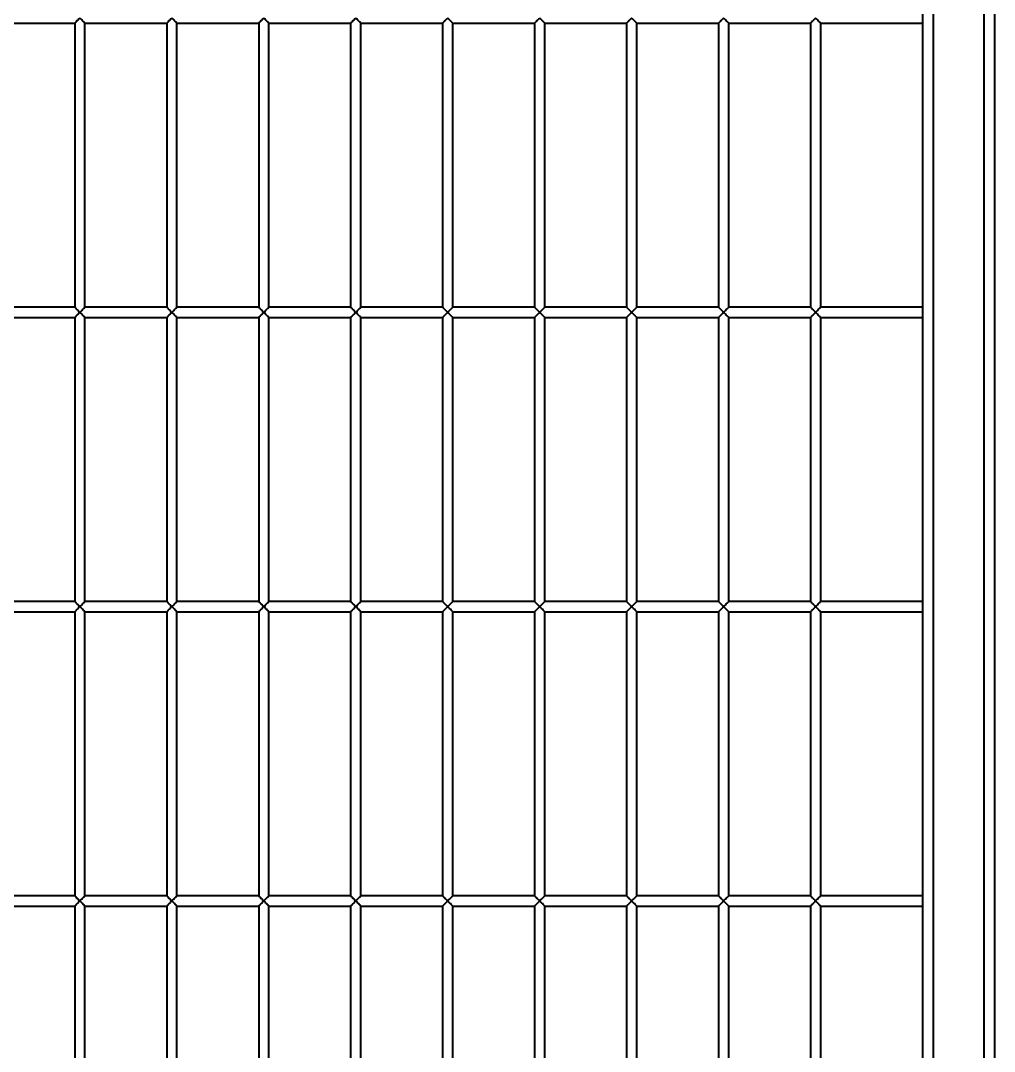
# Model space of a CAD drawing. Header units: millimetres. Extents: x 0 to 297, y 0 to 210.
# Drawn here: x 231.52 to 236.28, y 160.75 to 165.8 of the extents above; entities that cross this region are included whole.
import ezdxf

# ---------------------------------------------------------------- set-up
doc = ezdxf.new("R2010")
doc.units = ezdxf.units.MM
doc.layers.add('轮廓实线层', color=7, linetype='Continuous', lineweight=40)

msp = doc.modelspace()

# ---------------------------------------------------------------- linework, layer by layer
at = {"layer": '轮廓实线层', "color": 7, "linetype": 'Continuous', "lineweight": 40}
for p, q in [((236.2848, 174.7603), (236.2848, 156.7603)), ((236.2348, 156.8103), (236.2348, 174.7103)), ((235.9848, 174.4603), (235.9848, 157.0603)), ((235.9348, 157.1103), (235.9348, 174.4103)), ((231.3848, 165.7853), (231.7848, 165.7853)), ((231.7848, 165.7853), (231.7848, 164.3953)), ((231.8348, 164.3953), (231.8348, 165.7853)), ((231.8348, 165.7853), (232.2348, 165.7853)), ((232.2348, 165.7853), (232.2348, 164.3953)), ((232.2848, 164.3953), (232.2848, 165.7853)), ((232.2848, 165.7853), (232.6848, 165.7853)), ((232.6848, 165.7853), (232.6848, 164.3953)), ((232.7348, 164.3953), (232.7348, 165.7853)), ((232.7348, 165.7853), (233.1348, 165.7853)), ((233.1348, 165.7853), (233.1348, 164.3953)), ((233.1848, 164.3953), (233.1848, 165.7853)), ((233.1848, 165.7853), (233.5848, 165.7853)), ((233.5848, 165.7853), (233.5848, 164.3953)), ((233.6348, 164.3953), (233.6348, 165.7853)), ((233.6348, 165.7853), (234.0348, 165.7853)), ((234.0348, 165.7853), (234.0348, 164.3953)), ((234.0848, 164.3953), (234.0848, 165.7853)), ((234.0848, 165.7853), (234.4848, 165.7853)), ((234.4848, 165.7853), (234.4848, 164.3953)), ((234.5348, 164.3953), (234.5348, 165.7853)), ((234.5348, 165.7853), (234.9348, 165.7853)), ((234.9348, 165.7853), (234.9348, 164.3953)), ((234.9848, 164.3953), (234.9848, 165.7853)), ((234.9848, 165.7853), (235.3848, 165.7853)), ((235.3848, 165.7853), (235.3848, 164.3953)), ((235.4348, 165.7853), (235.9348, 165.7853)), ((235.4348, 164.3953), (235.4348, 165.7853)), ((231.7848, 164.3953), (231.3848, 164.3953)), ((232.2348, 164.3953), (231.8348, 164.3953)), ((232.6848, 164.3953), (232.2848, 164.3953)), ((233.1348, 164.3953), (232.7348, 164.3953)), ((233.5848, 164.3953), (233.1848, 164.3953)), ((234.0348, 164.3953), (233.6348, 164.3953)), ((234.4848, 164.3953), (234.0848, 164.3953)), ((234.9348, 164.3953), (234.5348, 164.3953)), ((235.3848, 164.3953), (234.9848, 164.3953)), ((235.9348, 164.3953), (235.4348, 164.3953)), ((231.3848, 164.3453), (231.7848, 164.3453)), ((231.7848, 164.3453), (231.7848, 162.9553)), ((231.8348, 162.9553), (231.8348, 164.3453)), ((231.8348, 164.3453), (232.2348, 164.3453)), ((232.2348, 164.3453), (232.2348, 162.9553)), ((232.2848, 162.9553), (232.2848, 164.3453)), ((232.2848, 164.3453), (232.6848, 164.3453)), ((232.6848, 164.3453), (232.6848, 162.9553)), ((232.7348, 162.9553), (232.7348, 164.3453)), ((232.7348, 164.3453), (233.1348, 164.3453)), ((233.1348, 164.3453), (233.1348, 162.9553)), ((233.1848, 162.9553), (233.1848, 164.3453)), ((233.1848, 164.3453), (233.5848, 164.3453)), ((233.5848, 164.3453), (233.5848, 162.9553)), ((233.6348, 162.9553), (233.6348, 164.3453)), ((233.6348, 164.3453), (234.0348, 164.3453)), ((234.0348, 164.3453), (234.0348, 162.9553)), ((234.0848, 162.9553), (234.0848, 164.3453)), ((234.0848, 164.3453), (234.4848, 164.3453)), ((234.4848, 164.3453), (234.4848, 162.9553)), ((234.5348, 162.9553), (234.5348, 164.3453)), ((234.5348, 164.3453), (234.9348, 164.3453)), ((234.9348, 164.3453), (234.9348, 162.9553)), ((234.9848, 162.9553), (234.9848, 164.3453)), ((234.9848, 164.3453), (235.3848, 164.3453)), ((235.3848, 164.3453), (235.3848, 162.9553)), ((235.4348, 162.9553), (235.4348, 164.3453)), ((235.4348, 164.3453), (235.9348, 164.3453)), ((231.7848, 162.9553), (231.3848, 162.9553)), ((232.2348, 162.9553), (231.8348, 162.9553)), ((232.6848, 162.9553), (232.2848, 162.9553)), ((233.1348, 162.9553), (232.7348, 162.9553)), ((233.5848, 162.9553), (233.1848, 162.9553)), ((234.0348, 162.9553), (233.6348, 162.9553)), ((234.4848, 162.9553), (234.0848, 162.9553)), ((234.9348, 162.9553), (234.5348, 162.9553)), ((235.3848, 162.9553), (234.9848, 162.9553)), ((235.9348, 162.9553), (235.4348, 162.9553)), ((231.3848, 162.9053), (231.7848, 162.9053)), ((231.7848, 162.9053), (231.7848, 161.5153)), ((231.8348, 161.5153), (231.8348, 162.9053)), ((231.8348, 162.9053), (232.2348, 162.9053)), ((232.2348, 162.9053), (232.2348, 161.5153)), ((232.2848, 161.5153), (232.2848, 162.9053)), ((232.2848, 162.9053), (232.6848, 162.9053)), ((232.6848, 162.9053), (232.6848, 161.5153)), ((232.7348, 161.5153), (232.7348, 162.9053)), ((232.7348, 162.9053), (233.1348, 162.9053)), ((233.1348, 162.9053), (233.1348, 161.5153)), ((233.1848, 161.5153), (233.1848, 162.9053)), ((233.1848, 162.9053), (233.5848, 162.9053)), ((233.5848, 162.9053), (233.5848, 161.5153)), ((233.6348, 161.5153), (233.6348, 162.9053)), ((233.6348, 162.9053), (234.0348, 162.9053)), ((234.0348, 162.9053), (234.0348, 161.5153)), ((234.0848, 161.5153), (234.0848, 162.9053)), ((234.0848, 162.9053), (234.4848, 162.9053)), ((234.4848, 162.9053), (234.4848, 161.5153)), ((234.5348, 161.5153), (234.5348, 162.9053)), ((234.5348, 162.9053), (234.9348, 162.9053)), ((234.9348, 162.9053), (234.9348, 161.5153)), ((234.9848, 161.5153), (234.9848, 162.9053)), ((234.9848, 162.9053), (235.3848, 162.9053)), ((235.3848, 162.9053), (235.3848, 161.5153)), ((235.4348, 162.9053), (235.9348, 162.9053)), ((235.4348, 161.5153), (235.4348, 162.9053)), ((231.7848, 161.5153), (231.3848, 161.5153)), ((232.2348, 161.5153), (231.8348, 161.5153)), ((232.6848, 161.5153), (232.2848, 161.5153)), ((233.1348, 161.5153), (232.7348, 161.5153)), ((233.5848, 161.5153), (233.1848, 161.5153)), ((234.0348, 161.5153), (233.6348, 161.5153)), ((234.4848, 161.5153), (234.0848, 161.5153)), ((234.9348, 161.5153), (234.5348, 161.5153)), ((235.3848, 161.5153), (234.9848, 161.5153)), ((235.9348, 161.5153), (235.4348, 161.5153)), ((231.3848, 161.4653), (231.7848, 161.4653)), ((231.7848, 161.4653), (231.7848, 160.0753)), ((231.8348, 160.0753), (231.8348, 161.4653)), ((231.8348, 161.4653), (232.2348, 161.4653)), ((232.2348, 161.4653), (232.2348, 160.0753)), ((232.2848, 160.0753), (232.2848, 161.4653)), ((232.2848, 161.4653), (232.6848, 161.4653)), ((232.6848, 161.4653), (232.6848, 160.0753)), ((232.7348, 160.0753), (232.7348, 161.4653)), ((232.7348, 161.4653), (233.1348, 161.4653)), ((233.1348, 161.4653), (233.1348, 160.0753)), ((233.1848, 160.0753), (233.1848, 161.4653)), ((233.1848, 161.4653), (233.5848, 161.4653)), ((233.5848, 161.4653), (233.5848, 160.0753)), ((233.6348, 160.0753), (233.6348, 161.4653)), ((233.6348, 161.4653), (234.0348, 161.4653)), ((234.0348, 161.4653), (234.0348, 160.0753)), ((234.0848, 160.0753), (234.0848, 161.4653)), ((234.0848, 161.4653), (234.4848, 161.4653)), ((234.4848, 161.4653), (234.4848, 160.0753)), ((234.5348, 160.0753), (234.5348, 161.4653)), ((234.5348, 161.4653), (234.9348, 161.4653)), ((234.9348, 161.4653), (234.9348, 160.0753)), ((234.9848, 160.0753), (234.9848, 161.4653)), ((234.9848, 161.4653), (235.3848, 161.4653)), ((235.3848, 161.4653), (235.3848, 160.0753)), ((235.4348, 161.4653), (235.9348, 161.4653)), ((235.4348, 160.0753), (235.4348, 161.4653))]:
    msp.add_line(p, q, dxfattribs=at)
at = {"layer": '轮廓实线层', "color": 7, "linetype": 'Continuous', "lineweight": 40, "flags": 128}
for points in [[(231.8098, 165.8103), (231.8055, 165.8059), (231.8013, 165.8017), (231.7973, 165.7978), (231.7938, 165.7942), (231.7907, 165.7911), (231.7882, 165.7886), (231.7863, 165.7868), (231.7852, 165.7856), (231.7848, 165.7853)], [(231.8348, 165.7853), (231.8347, 165.7854), (231.8339, 165.7862), (231.8322, 165.7879), (231.8298, 165.7903), (231.8267, 165.7934), (231.823, 165.7971), (231.8189, 165.8012), (231.8144, 165.8057), (231.8098, 165.8103)], [(232.2598, 165.8103), (232.2555, 165.8059), (232.2513, 165.8017), (232.2473, 165.7978), (232.2438, 165.7942), (232.2407, 165.7911), (232.2382, 165.7886), (232.2363, 165.7868), (232.2352, 165.7856), (232.2348, 165.7853)], [(232.2848, 165.7853), (232.2847, 165.7854), (232.2839, 165.7862), (232.2822, 165.7879), (232.2798, 165.7903), (232.2767, 165.7934), (232.273, 165.7971), (232.2689, 165.8012), (232.2644, 165.8057), (232.2598, 165.8103)], [(232.7098, 165.8103), (232.7055, 165.8059), (232.7013, 165.8017), (232.6973, 165.7978), (232.6938, 165.7942), (232.6907, 165.7911), (232.6882, 165.7886), (232.6863, 165.7868), (232.6852, 165.7856), (232.6848, 165.7853)], [(232.7348, 165.7853), (232.7347, 165.7854), (232.7339, 165.7862), (232.7322, 165.7879), (232.7298, 165.7903), (232.7267, 165.7934), (232.723, 165.7971), (232.7189, 165.8012), (232.7144, 165.8057), (232.7098, 165.8103)], [(233.1598, 165.8103), (233.1555, 165.8059), (233.1513, 165.8017), (233.1473, 165.7978), (233.1438, 165.7942), (233.1407, 165.7911), (233.1382, 165.7886), (233.1363, 165.7868), (233.1352, 165.7856), (233.1348, 165.7853)], [(233.1848, 165.7853), (233.1847, 165.7854), (233.1839, 165.7862), (233.1822, 165.7879), (233.1798, 165.7903), (233.1767, 165.7934), (233.173, 165.7971), (233.1689, 165.8012), (233.1644, 165.8057), (233.1598, 165.8103)], [(233.6098, 165.8103), (233.6055, 165.8059), (233.6013, 165.8017), (233.5973, 165.7978), (233.5938, 165.7942), (233.5907, 165.7911), (233.5882, 165.7886), (233.5863, 165.7868), (233.5852, 165.7856), (233.5848, 165.7853)], [(233.6348, 165.7853), (233.6347, 165.7854), (233.6339, 165.7862), (233.6322, 165.7879), (233.6298, 165.7903), (233.6267, 165.7934), (233.623, 165.7971), (233.6189, 165.8012), (233.6144, 165.8057), (233.6098, 165.8103)], [(234.0598, 165.8103), (234.0555, 165.8059), (234.0513, 165.8017), (234.0473, 165.7978), (234.0438, 165.7942), (234.0407, 165.7911), (234.0382, 165.7886), (234.0363, 165.7868), (234.0352, 165.7856), (234.0348, 165.7853)], [(234.0848, 165.7853), (234.0847, 165.7854), (234.0839, 165.7862), (234.0822, 165.7879), (234.0798, 165.7903), (234.0767, 165.7934), (234.073, 165.7971), (234.0689, 165.8012), (234.0644, 165.8057), (234.0598, 165.8103)], [(234.5098, 165.8103), (234.5055, 165.8059), (234.5013, 165.8017), (234.4973, 165.7978), (234.4938, 165.7942), (234.4907, 165.7911), (234.4882, 165.7886), (234.4863, 165.7868), (234.4852, 165.7856), (234.4848, 165.7853)], [(234.5348, 165.7853), (234.5347, 165.7854), (234.5339, 165.7862), (234.5322, 165.7879), (234.5298, 165.7903), (234.5267, 165.7934), (234.523, 165.7971), (234.5189, 165.8012), (234.5144, 165.8057), (234.5098, 165.8103)], [(234.9598, 165.8103), (234.9555, 165.8059), (234.9513, 165.8017), (234.9473, 165.7978), (234.9438, 165.7942), (234.9407, 165.7911), (234.9382, 165.7886), (234.9363, 165.7868), (234.9352, 165.7856), (234.9348, 165.7853)], [(234.9848, 165.7853), (234.9847, 165.7854), (234.9839, 165.7862), (234.9822, 165.7879), (234.9798, 165.7903), (234.9767, 165.7934), (234.973, 165.7971), (234.9689, 165.8012), (234.9644, 165.8057), (234.9598, 165.8103)], [(235.4098, 165.8103), (235.4055, 165.8059), (235.4013, 165.8017), (235.3973, 165.7978), (235.3938, 165.7942), (235.3907, 165.7911), (235.3882, 165.7886), (235.3863, 165.7868), (235.3852, 165.7856), (235.3848, 165.7853)], [(235.4348, 165.7853), (235.4347, 165.7854), (235.4339, 165.7862), (235.4322, 165.7879), (235.4298, 165.7903), (235.4267, 165.7934), (235.423, 165.7971), (235.4189, 165.8012), (235.4144, 165.8057), (235.4098, 165.8103)], [(231.7848, 164.3953), (231.7852, 164.3949), (231.7863, 164.3938), (231.7882, 164.3919), (231.7907, 164.3894), (231.7938, 164.3863), (231.7973, 164.3828), (231.8013, 164.3788), (231.8055, 164.3746), (231.8098, 164.3703)], [(231.8098, 164.3703), (231.8144, 164.3749), (231.8189, 164.3793), (231.823, 164.3834), (231.8267, 164.3871), (231.8298, 164.3902), (231.8322, 164.3926), (231.8339, 164.3943), (231.8347, 164.3952), (231.8348, 164.3953)], [(232.2348, 164.3953), (232.2352, 164.3949), (232.2363, 164.3938), (232.2382, 164.3919), (232.2407, 164.3894), (232.2438, 164.3863), (232.2473, 164.3828), (232.2513, 164.3788), (232.2555, 164.3746), (232.2598, 164.3703)], [(232.2598, 164.3703), (232.2644, 164.3749), (232.2689, 164.3793), (232.273, 164.3834), (232.2767, 164.3871), (232.2798, 164.3902), (232.2822, 164.3926), (232.2839, 164.3943), (232.2847, 164.3952), (232.2848, 164.3953)], [(232.6848, 164.3953), (232.6852, 164.3949), (232.6863, 164.3938), (232.6882, 164.3919), (232.6907, 164.3894), (232.6938, 164.3863), (232.6973, 164.3828), (232.7013, 164.3788), (232.7055, 164.3746), (232.7098, 164.3703)], [(232.7098, 164.3703), (232.7144, 164.3749), (232.7189, 164.3793), (232.723, 164.3834), (232.7267, 164.3871), (232.7298, 164.3902), (232.7322, 164.3926), (232.7339, 164.3943), (232.7347, 164.3952), (232.7348, 164.3953)], [(233.1348, 164.3953), (233.1352, 164.3949), (233.1363, 164.3938), (233.1382, 164.3919), (233.1407, 164.3894), (233.1438, 164.3863), (233.1473, 164.3828), (233.1513, 164.3788), (233.1555, 164.3746), (233.1598, 164.3703)], [(233.1598, 164.3703), (233.1644, 164.3749), (233.1689, 164.3793), (233.173, 164.3834), (233.1767, 164.3871), (233.1798, 164.3902), (233.1822, 164.3926), (233.1839, 164.3943), (233.1847, 164.3952), (233.1848, 164.3953)], [(233.5848, 164.3953), (233.5852, 164.3949), (233.5863, 164.3938), (233.5882, 164.3919), (233.5907, 164.3894), (233.5938, 164.3863), (233.5973, 164.3828), (233.6013, 164.3788), (233.6055, 164.3746), (233.6098, 164.3703)], [(233.6098, 164.3703), (233.6144, 164.3749), (233.6189, 164.3793), (233.623, 164.3834), (233.6267, 164.3871), (233.6298, 164.3902), (233.6322, 164.3926), (233.6339, 164.3943), (233.6347, 164.3952), (233.6348, 164.3953)], [(234.0348, 164.3953), (234.0352, 164.3949), (234.0363, 164.3938), (234.0382, 164.3919), (234.0407, 164.3894), (234.0438, 164.3863), (234.0473, 164.3828), (234.0513, 164.3788), (234.0555, 164.3746), (234.0598, 164.3703)], [(234.0598, 164.3703), (234.0644, 164.3749), (234.0689, 164.3793), (234.073, 164.3834), (234.0767, 164.3871), (234.0798, 164.3902), (234.0822, 164.3926), (234.0839, 164.3943), (234.0847, 164.3952), (234.0848, 164.3953)], [(234.4848, 164.3953), (234.4852, 164.3949), (234.4863, 164.3938), (234.4882, 164.3919), (234.4907, 164.3894), (234.4938, 164.3863), (234.4973, 164.3828), (234.5013, 164.3788), (234.5055, 164.3746), (234.5098, 164.3703)], [(234.5098, 164.3703), (234.5144, 164.3749), (234.5189, 164.3793), (234.523, 164.3834), (234.5267, 164.3871), (234.5298, 164.3902), (234.5322, 164.3926), (234.5339, 164.3943), (234.5347, 164.3952), (234.5348, 164.3953)], [(234.9348, 164.3953), (234.9352, 164.3949), (234.9363, 164.3938), (234.9382, 164.3919), (234.9407, 164.3894), (234.9438, 164.3863), (234.9473, 164.3828), (234.9513, 164.3788), (234.9555, 164.3746), (234.9598, 164.3703)], [(234.9598, 164.3703), (234.9644, 164.3749), (234.9689, 164.3793), (234.973, 164.3834), (234.9767, 164.3871), (234.9798, 164.3902), (234.9822, 164.3926), (234.9839, 164.3943), (234.9847, 164.3952), (234.9848, 164.3953)], [(235.3848, 164.3953), (235.3852, 164.3949), (235.3863, 164.3938), (235.3882, 164.3919), (235.3907, 164.3894), (235.3938, 164.3863), (235.3973, 164.3828), (235.4013, 164.3788), (235.4055, 164.3746), (235.4098, 164.3703)], [(235.4098, 164.3703), (235.4144, 164.3749), (235.4189, 164.3793), (235.423, 164.3834), (235.4267, 164.3871), (235.4298, 164.3902), (235.4322, 164.3926), (235.4339, 164.3943), (235.4347, 164.3952), (235.4348, 164.3953)], [(231.8098, 164.3703), (231.8055, 164.3659), (231.8013, 164.3617), (231.7973, 164.3578), (231.7938, 164.3542), (231.7907, 164.3511), (231.7882, 164.3486), (231.7863, 164.3468), (231.7852, 164.3456), (231.7848, 164.3453)], [(231.8348, 164.3453), (231.8347, 164.3454), (231.8339, 164.3462), (231.8322, 164.3479), (231.8298, 164.3503), (231.8267, 164.3534), (231.823, 164.3571), (231.8189, 164.3612), (231.8144, 164.3657), (231.8098, 164.3703)], [(232.2598, 164.3703), (232.2555, 164.3659), (232.2513, 164.3617), (232.2473, 164.3578), (232.2438, 164.3542), (232.2407, 164.3511), (232.2382, 164.3486), (232.2363, 164.3468), (232.2352, 164.3456), (232.2348, 164.3453)], [(232.2848, 164.3453), (232.2847, 164.3454), (232.2839, 164.3462), (232.2822, 164.3479), (232.2798, 164.3503), (232.2767, 164.3534), (232.273, 164.3571), (232.2689, 164.3612), (232.2644, 164.3657), (232.2598, 164.3703)], [(232.7098, 164.3703), (232.7055, 164.3659), (232.7013, 164.3617), (232.6973, 164.3578), (232.6938, 164.3542), (232.6907, 164.3511), (232.6882, 164.3486), (232.6863, 164.3468), (232.6852, 164.3456), (232.6848, 164.3453)], [(232.7348, 164.3453), (232.7347, 164.3454), (232.7339, 164.3462), (232.7322, 164.3479), (232.7298, 164.3503), (232.7267, 164.3534), (232.723, 164.3571), (232.7189, 164.3612), (232.7144, 164.3657), (232.7098, 164.3703)], [(233.1598, 164.3703), (233.1555, 164.3659), (233.1513, 164.3617), (233.1473, 164.3578), (233.1438, 164.3542), (233.1407, 164.3511), (233.1382, 164.3486), (233.1363, 164.3468), (233.1352, 164.3456), (233.1348, 164.3453)], [(233.1848, 164.3453), (233.1847, 164.3454), (233.1839, 164.3462), (233.1822, 164.3479), (233.1798, 164.3503), (233.1767, 164.3534), (233.173, 164.3571), (233.1689, 164.3612), (233.1644, 164.3657), (233.1598, 164.3703)], [(233.6098, 164.3703), (233.6055, 164.3659), (233.6013, 164.3617), (233.5973, 164.3578), (233.5938, 164.3542), (233.5907, 164.3511), (233.5882, 164.3486), (233.5863, 164.3468), (233.5852, 164.3456), (233.5848, 164.3453)], [(233.6348, 164.3453), (233.6347, 164.3454), (233.6339, 164.3462), (233.6322, 164.3479), (233.6298, 164.3503), (233.6267, 164.3534), (233.623, 164.3571), (233.6189, 164.3612), (233.6144, 164.3657), (233.6098, 164.3703)], [(234.0598, 164.3703), (234.0555, 164.3659), (234.0513, 164.3617), (234.0473, 164.3578), (234.0438, 164.3542), (234.0407, 164.3511), (234.0382, 164.3486), (234.0363, 164.3468), (234.0352, 164.3456), (234.0348, 164.3453)], [(234.0848, 164.3453), (234.0847, 164.3454), (234.0839, 164.3462), (234.0822, 164.3479), (234.0798, 164.3503), (234.0767, 164.3534), (234.073, 164.3571), (234.0689, 164.3612), (234.0644, 164.3657), (234.0598, 164.3703)], [(234.5098, 164.3703), (234.5055, 164.3659), (234.5013, 164.3617), (234.4973, 164.3578), (234.4938, 164.3542), (234.4907, 164.3511), (234.4882, 164.3486), (234.4863, 164.3468), (234.4852, 164.3456), (234.4848, 164.3453)], [(234.5348, 164.3453), (234.5347, 164.3454), (234.5339, 164.3462), (234.5322, 164.3479), (234.5298, 164.3503), (234.5267, 164.3534), (234.523, 164.3571), (234.5189, 164.3612), (234.5144, 164.3657), (234.5098, 164.3703)], [(234.9598, 164.3703), (234.9555, 164.3659), (234.9513, 164.3617), (234.9473, 164.3578), (234.9438, 164.3542), (234.9407, 164.3511), (234.9382, 164.3486), (234.9363, 164.3468), (234.9352, 164.3456), (234.9348, 164.3453)], [(234.9848, 164.3453), (234.9847, 164.3454), (234.9839, 164.3462), (234.9822, 164.3479), (234.9798, 164.3503), (234.9767, 164.3534), (234.973, 164.3571), (234.9689, 164.3612), (234.9644, 164.3657), (234.9598, 164.3703)], [(235.4098, 164.3703), (235.4055, 164.3659), (235.4013, 164.3617), (235.3973, 164.3578), (235.3938, 164.3542), (235.3907, 164.3511), (235.3882, 164.3486), (235.3863, 164.3468), (235.3852, 164.3456), (235.3848, 164.3453)], [(235.4348, 164.3453), (235.4347, 164.3454), (235.4339, 164.3462), (235.4322, 164.3479), (235.4298, 164.3503), (235.4267, 164.3534), (235.423, 164.3571), (235.4189, 164.3612), (235.4144, 164.3657), (235.4098, 164.3703)], [(231.7848, 162.9553), (231.7852, 162.9549), (231.7863, 162.9538), (231.7882, 162.9519), (231.7907, 162.9494), (231.7938, 162.9463), (231.7973, 162.9428), (231.8013, 162.9388), (231.8055, 162.9346), (231.8098, 162.9303)], [(231.8098, 162.9303), (231.8055, 162.9259), (231.8013, 162.9217), (231.7973, 162.9178), (231.7938, 162.9142), (231.7907, 162.9111), (231.7882, 162.9086), (231.7863, 162.9068), (231.7852, 162.9056), (231.7848, 162.9053)], [(231.8098, 162.9303), (231.8144, 162.9349), (231.8189, 162.9393), (231.823, 162.9434), (231.8267, 162.9471), (231.8298, 162.9502), (231.8322, 162.9526), (231.8339, 162.9543), (231.8347, 162.9552), (231.8348, 162.9553)], [(231.8348, 162.9053), (231.8347, 162.9054), (231.8339, 162.9062), (231.8322, 162.9079), (231.8298, 162.9103), (231.8267, 162.9134), (231.823, 162.9171), (231.8189, 162.9212), (231.8144, 162.9257), (231.8098, 162.9303)], [(232.2348, 162.9553), (232.2352, 162.9549), (232.2363, 162.9538), (232.2382, 162.9519), (232.2407, 162.9494), (232.2438, 162.9463), (232.2473, 162.9428), (232.2513, 162.9388), (232.2555, 162.9346), (232.2598, 162.9303)], [(232.2598, 162.9303), (232.2555, 162.9259), (232.2513, 162.9217), (232.2473, 162.9178), (232.2438, 162.9142), (232.2407, 162.9111), (232.2382, 162.9086), (232.2363, 162.9068), (232.2352, 162.9056), (232.2348, 162.9053)], [(232.2598, 162.9303), (232.2644, 162.9349), (232.2689, 162.9393), (232.273, 162.9434), (232.2767, 162.9471), (232.2798, 162.9502), (232.2822, 162.9526), (232.2839, 162.9543), (232.2847, 162.9552), (232.2848, 162.9553)], [(232.2848, 162.9053), (232.2847, 162.9054), (232.2839, 162.9062), (232.2822, 162.9079), (232.2798, 162.9103), (232.2767, 162.9134), (232.273, 162.9171), (232.2689, 162.9212), (232.2644, 162.9257), (232.2598, 162.9303)], [(232.6848, 162.9553), (232.6852, 162.9549), (232.6863, 162.9538), (232.6882, 162.9519), (232.6907, 162.9494), (232.6938, 162.9463), (232.6973, 162.9428), (232.7013, 162.9388), (232.7055, 162.9346), (232.7098, 162.9303)], [(232.7098, 162.9303), (232.7055, 162.9259), (232.7013, 162.9217), (232.6973, 162.9178), (232.6938, 162.9142), (232.6907, 162.9111), (232.6882, 162.9086), (232.6863, 162.9068), (232.6852, 162.9056), (232.6848, 162.9053)], [(232.7098, 162.9303), (232.7144, 162.9349), (232.7189, 162.9393), (232.723, 162.9434), (232.7267, 162.9471), (232.7298, 162.9502), (232.7322, 162.9526), (232.7339, 162.9543), (232.7347, 162.9552), (232.7348, 162.9553)], [(232.7348, 162.9053), (232.7347, 162.9054), (232.7339, 162.9062), (232.7322, 162.9079), (232.7298, 162.9103), (232.7267, 162.9134), (232.723, 162.9171), (232.7189, 162.9212), (232.7144, 162.9257), (232.7098, 162.9303)], [(233.1348, 162.9553), (233.1352, 162.9549), (233.1363, 162.9538), (233.1382, 162.9519), (233.1407, 162.9494), (233.1438, 162.9463), (233.1473, 162.9428), (233.1513, 162.9388), (233.1555, 162.9346), (233.1598, 162.9303)], [(233.1598, 162.9303), (233.1555, 162.9259), (233.1513, 162.9217), (233.1473, 162.9178), (233.1438, 162.9142), (233.1407, 162.9111), (233.1382, 162.9086), (233.1363, 162.9068), (233.1352, 162.9056), (233.1348, 162.9053)], [(233.1598, 162.9303), (233.1644, 162.9349), (233.1689, 162.9393), (233.173, 162.9434), (233.1767, 162.9471), (233.1798, 162.9502), (233.1822, 162.9526), (233.1839, 162.9543), (233.1847, 162.9552), (233.1848, 162.9553)], [(233.1848, 162.9053), (233.1847, 162.9054), (233.1839, 162.9062), (233.1822, 162.9079), (233.1798, 162.9103), (233.1767, 162.9134), (233.173, 162.9171), (233.1689, 162.9212), (233.1644, 162.9257), (233.1598, 162.9303)], [(233.5848, 162.9553), (233.5852, 162.9549), (233.5863, 162.9538), (233.5882, 162.9519), (233.5907, 162.9494), (233.5938, 162.9463), (233.5973, 162.9428), (233.6013, 162.9388), (233.6055, 162.9346), (233.6098, 162.9303)], [(233.6098, 162.9303), (233.6055, 162.9259), (233.6013, 162.9217), (233.5973, 162.9178), (233.5938, 162.9142), (233.5907, 162.9111), (233.5882, 162.9086), (233.5863, 162.9068), (233.5852, 162.9056), (233.5848, 162.9053)], [(233.6098, 162.9303), (233.6144, 162.9349), (233.6189, 162.9393), (233.623, 162.9434), (233.6267, 162.9471), (233.6298, 162.9502), (233.6322, 162.9526), (233.6339, 162.9543), (233.6347, 162.9552), (233.6348, 162.9553)], [(233.6348, 162.9053), (233.6347, 162.9054), (233.6339, 162.9062), (233.6322, 162.9079), (233.6298, 162.9103), (233.6267, 162.9134), (233.623, 162.9171), (233.6189, 162.9212), (233.6144, 162.9257), (233.6098, 162.9303)], [(234.0348, 162.9553), (234.0352, 162.9549), (234.0363, 162.9538), (234.0382, 162.9519), (234.0407, 162.9494), (234.0438, 162.9463), (234.0473, 162.9428), (234.0513, 162.9388), (234.0555, 162.9346), (234.0598, 162.9303)], [(234.0598, 162.9303), (234.0555, 162.9259), (234.0513, 162.9217), (234.0473, 162.9178), (234.0438, 162.9142), (234.0407, 162.9111), (234.0382, 162.9086), (234.0363, 162.9068), (234.0352, 162.9056), (234.0348, 162.9053)], [(234.0598, 162.9303), (234.0644, 162.9349), (234.0689, 162.9393), (234.073, 162.9434), (234.0767, 162.9471), (234.0798, 162.9502), (234.0822, 162.9526), (234.0839, 162.9543), (234.0847, 162.9552), (234.0848, 162.9553)], [(234.0848, 162.9053), (234.0847, 162.9054), (234.0839, 162.9062), (234.0822, 162.9079), (234.0798, 162.9103), (234.0767, 162.9134), (234.073, 162.9171), (234.0689, 162.9212), (234.0644, 162.9257), (234.0598, 162.9303)], [(234.4848, 162.9553), (234.4852, 162.9549), (234.4863, 162.9538), (234.4882, 162.9519), (234.4907, 162.9494), (234.4938, 162.9463), (234.4973, 162.9428), (234.5013, 162.9388), (234.5055, 162.9346), (234.5098, 162.9303)], [(234.5098, 162.9303), (234.5055, 162.9259), (234.5013, 162.9217), (234.4973, 162.9178), (234.4938, 162.9142), (234.4907, 162.9111), (234.4882, 162.9086), (234.4863, 162.9068), (234.4852, 162.9056), (234.4848, 162.9053)], [(234.5098, 162.9303), (234.5144, 162.9349), (234.5189, 162.9393), (234.523, 162.9434), (234.5267, 162.9471), (234.5298, 162.9502), (234.5322, 162.9526), (234.5339, 162.9543), (234.5347, 162.9552), (234.5348, 162.9553)], [(234.5348, 162.9053), (234.5347, 162.9054), (234.5339, 162.9062), (234.5322, 162.9079), (234.5298, 162.9103), (234.5267, 162.9134), (234.523, 162.9171), (234.5189, 162.9212), (234.5144, 162.9257), (234.5098, 162.9303)], [(234.9348, 162.9553), (234.9352, 162.9549), (234.9363, 162.9538), (234.9382, 162.9519), (234.9407, 162.9494), (234.9438, 162.9463), (234.9473, 162.9428), (234.9513, 162.9388), (234.9555, 162.9346), (234.9598, 162.9303)], [(234.9598, 162.9303), (234.9555, 162.9259), (234.9513, 162.9217), (234.9473, 162.9178), (234.9438, 162.9142), (234.9407, 162.9111), (234.9382, 162.9086), (234.9363, 162.9068), (234.9352, 162.9056), (234.9348, 162.9053)], [(234.9598, 162.9303), (234.9644, 162.9349), (234.9689, 162.9393), (234.973, 162.9434), (234.9767, 162.9471), (234.9798, 162.9502), (234.9822, 162.9526), (234.9839, 162.9543), (234.9847, 162.9552), (234.9848, 162.9553)], [(234.9848, 162.9053), (234.9847, 162.9054), (234.9839, 162.9062), (234.9822, 162.9079), (234.9798, 162.9103), (234.9767, 162.9134), (234.973, 162.9171), (234.9689, 162.9212), (234.9644, 162.9257), (234.9598, 162.9303)], [(235.3848, 162.9553), (235.3852, 162.9549), (235.3863, 162.9538), (235.3882, 162.9519), (235.3907, 162.9494), (235.3938, 162.9463), (235.3973, 162.9428), (235.4013, 162.9388), (235.4055, 162.9346), (235.4098, 162.9303)], [(235.4098, 162.9303), (235.4055, 162.9259), (235.4013, 162.9217), (235.3973, 162.9178), (235.3938, 162.9142), (235.3907, 162.9111), (235.3882, 162.9086), (235.3863, 162.9068), (235.3852, 162.9056), (235.3848, 162.9053)], [(235.4098, 162.9303), (235.4144, 162.9349), (235.4189, 162.9393), (235.423, 162.9434), (235.4267, 162.9471), (235.4298, 162.9502), (235.4322, 162.9526), (235.4339, 162.9543), (235.4347, 162.9552), (235.4348, 162.9553)], [(235.4348, 162.9053), (235.4347, 162.9054), (235.4339, 162.9062), (235.4322, 162.9079), (235.4298, 162.9103), (235.4267, 162.9134), (235.423, 162.9171), (235.4189, 162.9212), (235.4144, 162.9257), (235.4098, 162.9303)], [(231.7848, 161.5153), (231.7852, 161.5149), (231.7863, 161.5138), (231.7882, 161.5119), (231.7907, 161.5094), (231.7938, 161.5063), (231.7973, 161.5028), (231.8013, 161.4988), (231.8055, 161.4946), (231.8098, 161.4903)], [(231.8098, 161.4903), (231.8144, 161.4949), (231.8189, 161.4993), (231.823, 161.5034), (231.8267, 161.5071), (231.8298, 161.5102), (231.8322, 161.5126), (231.8339, 161.5143), (231.8347, 161.5152), (231.8348, 161.5153)], [(232.2348, 161.5153), (232.2352, 161.5149), (232.2363, 161.5138), (232.2382, 161.5119), (232.2407, 161.5094), (232.2438, 161.5063), (232.2473, 161.5028), (232.2513, 161.4988), (232.2555, 161.4946), (232.2598, 161.4903)], [(232.2598, 161.4903), (232.2644, 161.4949), (232.2689, 161.4993), (232.273, 161.5034), (232.2767, 161.5071), (232.2798, 161.5102), (232.2822, 161.5126), (232.2839, 161.5143), (232.2847, 161.5152), (232.2848, 161.5153)], [(232.6848, 161.5153), (232.6852, 161.5149), (232.6863, 161.5138), (232.6882, 161.5119), (232.6907, 161.5094), (232.6938, 161.5063), (232.6973, 161.5028), (232.7013, 161.4988), (232.7055, 161.4946), (232.7098, 161.4903)], [(232.7098, 161.4903), (232.7144, 161.4949), (232.7189, 161.4993), (232.723, 161.5034), (232.7267, 161.5071), (232.7298, 161.5102), (232.7322, 161.5126), (232.7339, 161.5143), (232.7347, 161.5152), (232.7348, 161.5153)], [(233.1348, 161.5153), (233.1352, 161.5149), (233.1363, 161.5138), (233.1382, 161.5119), (233.1407, 161.5094), (233.1438, 161.5063), (233.1473, 161.5028), (233.1513, 161.4988), (233.1555, 161.4946), (233.1598, 161.4903)], [(233.1598, 161.4903), (233.1644, 161.4949), (233.1689, 161.4993), (233.173, 161.5034), (233.1767, 161.5071), (233.1798, 161.5102), (233.1822, 161.5126), (233.1839, 161.5143), (233.1847, 161.5152), (233.1848, 161.5153)], [(233.5848, 161.5153), (233.5852, 161.5149), (233.5863, 161.5138), (233.5882, 161.5119), (233.5907, 161.5094), (233.5938, 161.5063), (233.5973, 161.5028), (233.6013, 161.4988), (233.6055, 161.4946), (233.6098, 161.4903)], [(233.6098, 161.4903), (233.6144, 161.4949), (233.6189, 161.4993), (233.623, 161.5034), (233.6267, 161.5071), (233.6298, 161.5102), (233.6322, 161.5126), (233.6339, 161.5143), (233.6347, 161.5152), (233.6348, 161.5153)], [(234.0348, 161.5153), (234.0352, 161.5149), (234.0363, 161.5138), (234.0382, 161.5119), (234.0407, 161.5094), (234.0438, 161.5063), (234.0473, 161.5028), (234.0513, 161.4988), (234.0555, 161.4946), (234.0598, 161.4903)], [(234.0598, 161.4903), (234.0644, 161.4949), (234.0689, 161.4993), (234.073, 161.5034), (234.0767, 161.5071), (234.0798, 161.5102), (234.0822, 161.5126), (234.0839, 161.5143), (234.0847, 161.5152), (234.0848, 161.5153)], [(234.4848, 161.5153), (234.4852, 161.5149), (234.4863, 161.5138), (234.4882, 161.5119), (234.4907, 161.5094), (234.4938, 161.5063), (234.4973, 161.5028), (234.5013, 161.4988), (234.5055, 161.4946), (234.5098, 161.4903)], [(234.5098, 161.4903), (234.5144, 161.4949), (234.5189, 161.4993), (234.523, 161.5034), (234.5267, 161.5071), (234.5298, 161.5102), (234.5322, 161.5126), (234.5339, 161.5143), (234.5347, 161.5152), (234.5348, 161.5153)], [(234.9348, 161.5153), (234.9352, 161.5149), (234.9363, 161.5138), (234.9382, 161.5119), (234.9407, 161.5094), (234.9438, 161.5063), (234.9473, 161.5028), (234.9513, 161.4988), (234.9555, 161.4946), (234.9598, 161.4903)], [(234.9598, 161.4903), (234.9644, 161.4949), (234.9689, 161.4993), (234.973, 161.5034), (234.9767, 161.5071), (234.9798, 161.5102), (234.9822, 161.5126), (234.9839, 161.5143), (234.9847, 161.5152), (234.9848, 161.5153)], [(235.3848, 161.5153), (235.3852, 161.5149), (235.3863, 161.5138), (235.3882, 161.5119), (235.3907, 161.5094), (235.3938, 161.5063), (235.3973, 161.5028), (235.4013, 161.4988), (235.4055, 161.4946), (235.4098, 161.4903)], [(235.4098, 161.4903), (235.4144, 161.4949), (235.4189, 161.4993), (235.423, 161.5034), (235.4267, 161.5071), (235.4298, 161.5102), (235.4322, 161.5126), (235.4339, 161.5143), (235.4347, 161.5152), (235.4348, 161.5153)], [(231.8098, 161.4903), (231.8055, 161.4859), (231.8013, 161.4817), (231.7973, 161.4778), (231.7938, 161.4742), (231.7907, 161.4711), (231.7882, 161.4686), (231.7863, 161.4668), (231.7852, 161.4656), (231.7848, 161.4653)], [(231.8348, 161.4653), (231.8347, 161.4654), (231.8339, 161.4662), (231.8322, 161.4679), (231.8298, 161.4703), (231.8267, 161.4734), (231.823, 161.4771), (231.8189, 161.4812), (231.8144, 161.4857), (231.8098, 161.4903)], [(232.2598, 161.4903), (232.2555, 161.4859), (232.2513, 161.4817), (232.2473, 161.4778), (232.2438, 161.4742), (232.2407, 161.4711), (232.2382, 161.4686), (232.2363, 161.4668), (232.2352, 161.4656), (232.2348, 161.4653)], [(232.2848, 161.4653), (232.2847, 161.4654), (232.2839, 161.4662), (232.2822, 161.4679), (232.2798, 161.4703), (232.2767, 161.4734), (232.273, 161.4771), (232.2689, 161.4812), (232.2644, 161.4857), (232.2598, 161.4903)], [(232.7098, 161.4903), (232.7055, 161.4859), (232.7013, 161.4817), (232.6973, 161.4778), (232.6938, 161.4742), (232.6907, 161.4711), (232.6882, 161.4686), (232.6863, 161.4668), (232.6852, 161.4656), (232.6848, 161.4653)], [(232.7348, 161.4653), (232.7347, 161.4654), (232.7339, 161.4662), (232.7322, 161.4679), (232.7298, 161.4703), (232.7267, 161.4734), (232.723, 161.4771), (232.7189, 161.4812), (232.7144, 161.4857), (232.7098, 161.4903)], [(233.1598, 161.4903), (233.1555, 161.4859), (233.1513, 161.4817), (233.1473, 161.4778), (233.1438, 161.4742), (233.1407, 161.4711), (233.1382, 161.4686), (233.1363, 161.4668), (233.1352, 161.4656), (233.1348, 161.4653)], [(233.1848, 161.4653), (233.1847, 161.4654), (233.1839, 161.4662), (233.1822, 161.4679), (233.1798, 161.4703), (233.1767, 161.4734), (233.173, 161.4771), (233.1689, 161.4812), (233.1644, 161.4857), (233.1598, 161.4903)], [(233.6098, 161.4903), (233.6055, 161.4859), (233.6013, 161.4817), (233.5973, 161.4778), (233.5938, 161.4742), (233.5907, 161.4711), (233.5882, 161.4686), (233.5863, 161.4668), (233.5852, 161.4656), (233.5848, 161.4653)], [(233.6348, 161.4653), (233.6347, 161.4654), (233.6339, 161.4662), (233.6322, 161.4679), (233.6298, 161.4703), (233.6267, 161.4734), (233.623, 161.4771), (233.6189, 161.4812), (233.6144, 161.4857), (233.6098, 161.4903)], [(234.0598, 161.4903), (234.0555, 161.4859), (234.0513, 161.4817), (234.0473, 161.4778), (234.0438, 161.4742), (234.0407, 161.4711), (234.0382, 161.4686), (234.0363, 161.4668), (234.0352, 161.4656), (234.0348, 161.4653)], [(234.0848, 161.4653), (234.0847, 161.4654), (234.0839, 161.4662), (234.0822, 161.4679), (234.0798, 161.4703), (234.0767, 161.4734), (234.073, 161.4771), (234.0689, 161.4812), (234.0644, 161.4857), (234.0598, 161.4903)], [(234.5098, 161.4903), (234.5055, 161.4859), (234.5013, 161.4817), (234.4973, 161.4778), (234.4938, 161.4742), (234.4907, 161.4711), (234.4882, 161.4686), (234.4863, 161.4668), (234.4852, 161.4656), (234.4848, 161.4653)], [(234.5348, 161.4653), (234.5347, 161.4654), (234.5339, 161.4662), (234.5322, 161.4679), (234.5298, 161.4703), (234.5267, 161.4734), (234.523, 161.4771), (234.5189, 161.4812), (234.5144, 161.4857), (234.5098, 161.4903)], [(234.9598, 161.4903), (234.9555, 161.4859), (234.9513, 161.4817), (234.9473, 161.4778), (234.9438, 161.4742), (234.9407, 161.4711), (234.9382, 161.4686), (234.9363, 161.4668), (234.9352, 161.4656), (234.9348, 161.4653)], [(234.9848, 161.4653), (234.9847, 161.4654), (234.9839, 161.4662), (234.9822, 161.4679), (234.9798, 161.4703), (234.9767, 161.4734), (234.973, 161.4771), (234.9689, 161.4812), (234.9644, 161.4857), (234.9598, 161.4903)], [(235.4098, 161.4903), (235.4055, 161.4859), (235.4013, 161.4817), (235.3973, 161.4778), (235.3938, 161.4742), (235.3907, 161.4711), (235.3882, 161.4686), (235.3863, 161.4668), (235.3852, 161.4656), (235.3848, 161.4653)], [(235.4348, 161.4653), (235.4347, 161.4654), (235.4339, 161.4662), (235.4322, 161.4679), (235.4298, 161.4703), (235.4267, 161.4734), (235.423, 161.4771), (235.4189, 161.4812), (235.4144, 161.4857), (235.4098, 161.4903)]]:
    msp.add_lwpolyline(points, dxfattribs=at)

doc.saveas('drawing.dxf')
